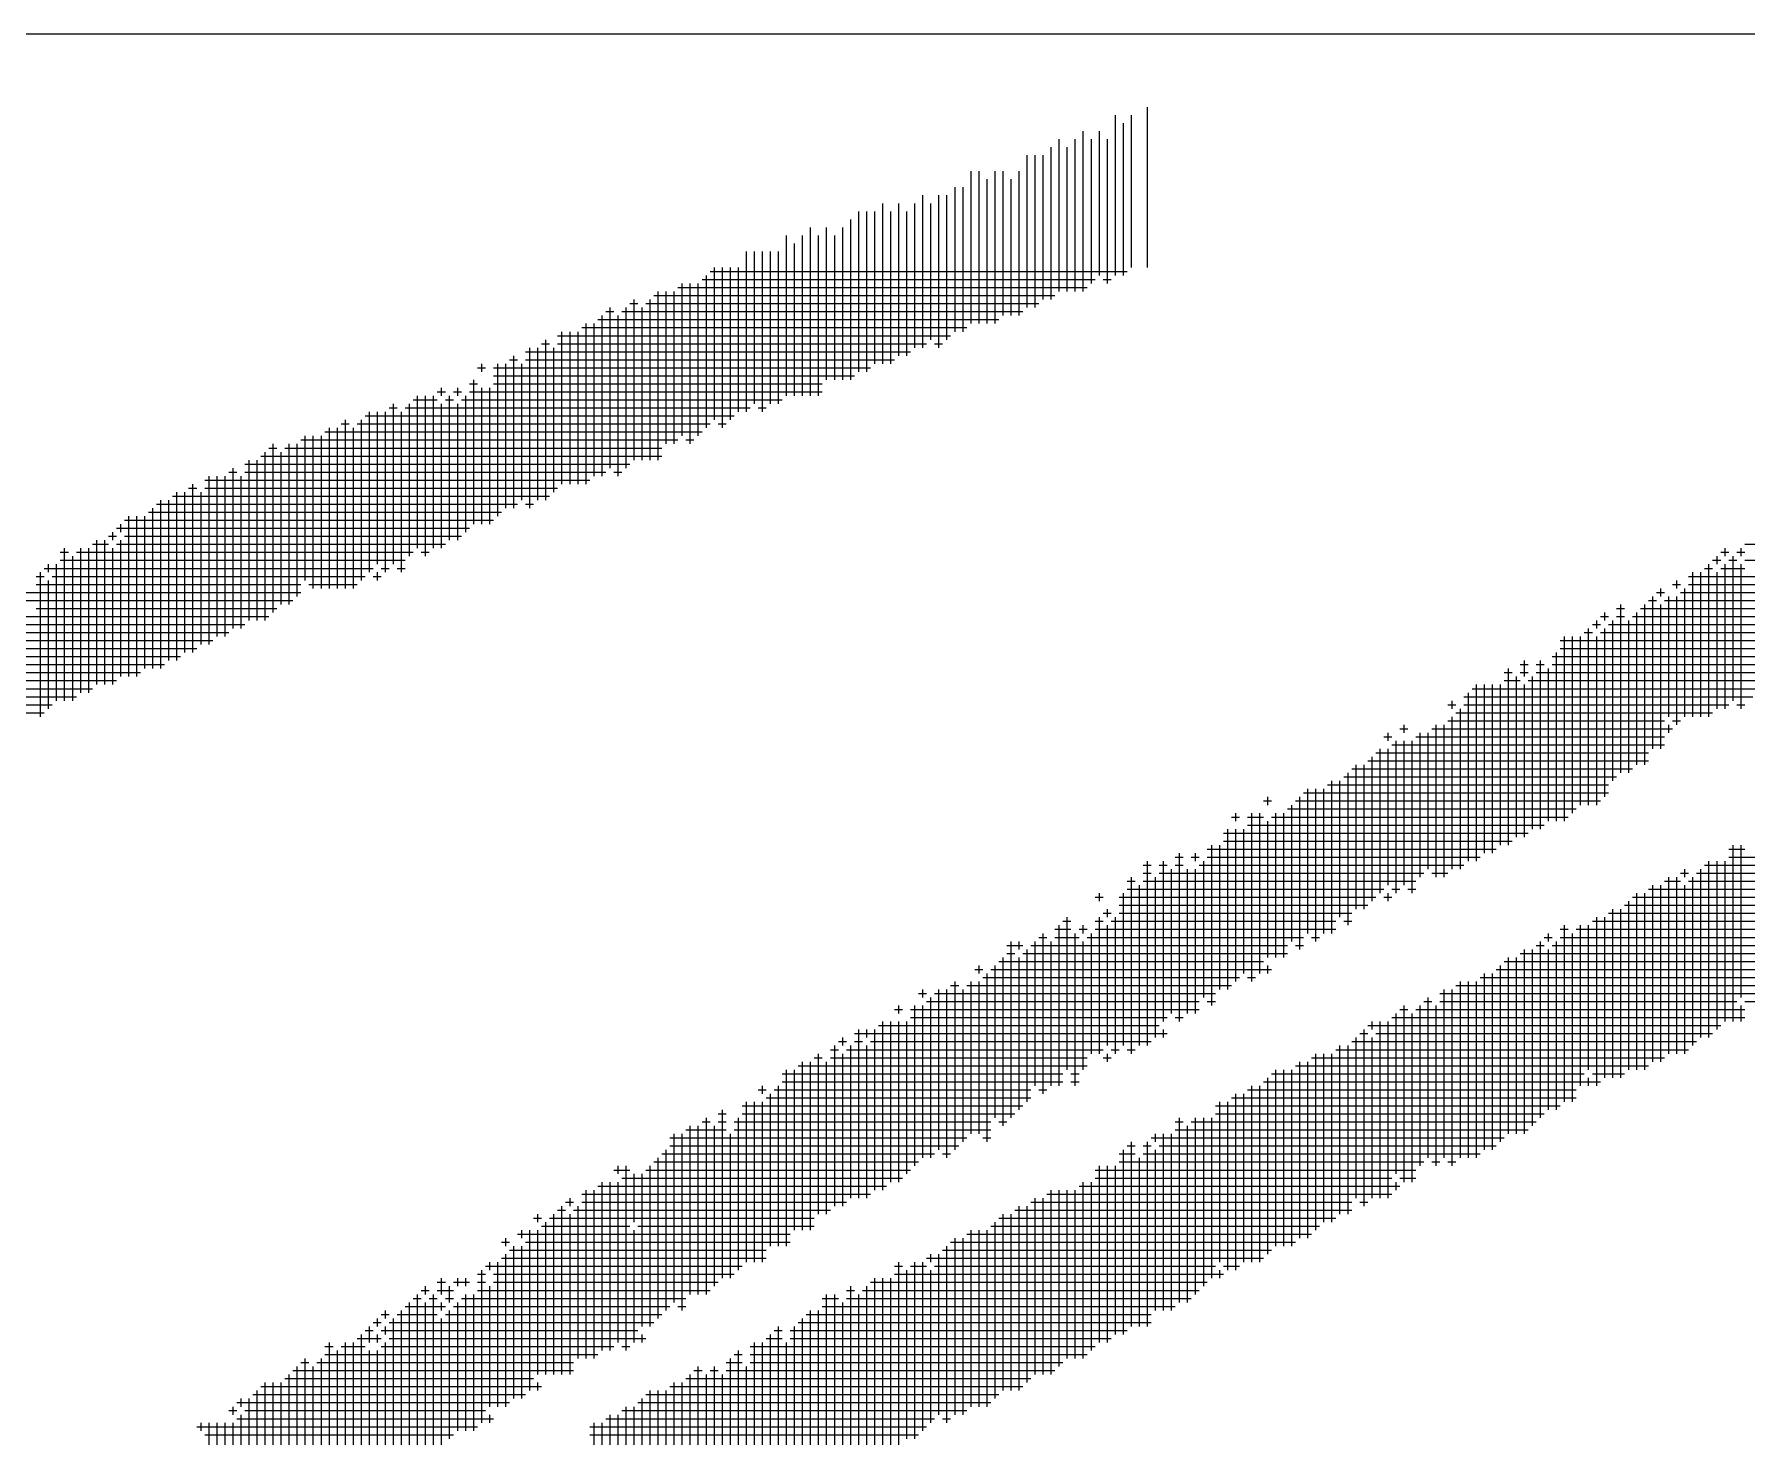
# Model space of a CAD drawing. Header units: feet. Extents: x 778950 to 1031250, y -253464 to -75264.
# Drawn here: x 950860.8 to 951358.9, y -244271.3 to -243863.5 of the extents above; entities that cross this region are included whole.
import ezdxf
from ezdxf.enums import TextEntityAlignment as Align

# ---------------------------------------------------------------- set-up
doc = ezdxf.new("R2010")
doc.units = ezdxf.units.FT
doc.header["$LTSCALE"] = 3000
doc.header["$MEASUREMENT"] = 0
for name, color, linetype in [('CX-BORD-LIN1', 4, 'CONTINUOUS'), ('CX-BORD-LIN2', 3, 'CONTINUOUS'), ('CX-BORD-TEX2', 7, 'CONTINUOUS'), ('CX-BORD-TEX3', 6, 'CONTINUOUS'), ('CX-MISC', 2, 'CONTINUOUS')]:
    doc.layers.add(name, color=color, linetype=linetype)
doc.styles.add('TB_TEXT', font='')
doc.styles.add('TB_WBTXT', font='')
doc.styles.add('TB_WMTXT', font='')
doc.styles.get('TB_TEXT').set_extended_font_data('Dotum')
doc.styles.get('TB_WBTXT').set_extended_font_data('Dotum')
doc.styles.get('TB_WMTXT').set_extended_font_data('Dotum')

# ---------------------------------------------------------------- blocks, each defined once
blk = doc.blocks.new('CXBLKA1-KHCA')
at = {"layer": 'CX-BORD-LIN2'}
blk.add_lwpolyline([(558, 12), (270, 12)], dxfattribs=at)
at = {"layer": 'CX-BORD-LIN1', "style": 'TB_TEXT'}
for tag, p in [('TR_RCON5', (342.3033, 33)), ('TR_RCON4', (342.3033, 27)), ('TR_RCON3', (342.3033, 21)), ('TR_RCON2', (342.3033, 15)), ('TR_RCON1', (342.3033, 9))]:
    blk.add_attdef(tag, text='', height=3.5, dxfattribs=at).set_placement(p, align=Align.MIDDLE_LEFT)
for tag, height, p in [('TR_DGN5', 3.5, (451.1185, 33)), ('TR_CHK5', 3.5, (491.1185, 33)), ('TR_RDAT5', 3.5, (317.5, 33)), ('TR_APP5', 3.5, (531.1185, 33)), ('TR_RNUM5', 3, (285.1051, 32.6366)), ('TR_DGN4', 3.5, (451.1185, 27)), ('TR_CHK4', 3.5, (491.1185, 27)), ('TR_RDAT4', 3.5, (317.5, 27)), ('TR_APP4', 3.5, (531.1185, 27)), ('TR_RNUM4', 3, (285.1051, 26.6366)), ('TR_RDAT3', 3.5, (317.5, 21)), ('TR_DGN3', 3.5, (451.1185, 21)), ('TR_CHK3', 3.5, (491.1185, 21)), ('TR_APP3', 3.5, (531.1185, 21)), ('TR_RNUM3', 3, (285.1051, 20.6366)), ('TR_RDAT2', 3.5, (317.5, 15)), ('TR_DGN2', 3.5, (451.1185, 15)), ('TR_CHK2', 3.5, (491.1185, 15)), ('TR_APP2', 3.5, (531.1185, 15)), ('TR_RNUM2', 3, (285.1051, 14.6366)), ('TR_DGN1', 3.5, (451.1185, 9)), ('TR_CHK1', 3.5, (491.1185, 9)), ('TR_RDAT1', 3.5, (317.5, 9)), ('TR_APP1', 3.5, (531.1185, 9)), ('TR_RNUM1', 3, (285.1051, 8.6366))]:
    blk.add_attdef(tag, text='', height=height, dxfattribs=at).set_placement(p, align=Align.MIDDLE_CENTER)
at = {"layer": 'CX-BORD-LIN2', "style": 'TB_TEXT'}
blk.add_attdef('TD_VERSION', text='', height=3, rotation=90, dxfattribs=at).set_placement((800.5, 48.0149), align=Align.MIDDLE_CENTER)
at = {"layer": 'CX-BORD-TEX2', "style": 'TB_WMTXT'}
for tag, height, p in [('TB_CNAME', 5, (15.3448, 531.8324)), ('TB_CSCOP', 4, (16.6346, 523.8324))]:
    blk.add_attdef(tag, text='', height=height, dxfattribs=at).set_placement(p, align=Align.BOTTOM_LEFT)
at = {"layer": 'CX-BORD-TEX2', "style": 'TB_WBTXT'}
for tag, height, p in [('TB_MTITIL', 10, (398, 533.3264)), ('TB_STITL', 7, (398, 518.3264))]:
    blk.add_attdef(tag, text='', height=height, dxfattribs=at).set_placement(p, align=Align.MIDDLE_CENTER)
at = {"layer": 'CX-BORD-TEX3', "style": 'TB_TEXT'}
for tag, height, p in [('TD_LNDST', 4.5, (215, 31.5)), ('TD_DSECT', 4.5, (605.5, 31.5)), ('TD_DDIST', 4.5, (654.5, 31.5)), ('TD_DNAME_TOP', 4.5, (755, 27.957)), ('TD_CSECT', 4.5, (605.5, 22.5)), ('TD_CDIST', 4.5, (654.5, 22.5)), ('TD_DNAME_MAIN', 4.5, (755, 21.4731)), ('TD_DNAME_BOT', 3, (755, 15.2489)), ('TD_HSCAL', 4.5, (620.8841, 13.7484)), ('TD_VSCAL', 4.5, (656.8615, 13.7484)), ('TD_CCOMP', 4.5, (215, 13.5927)), ('TD_CSTEP', 4.5, (250.744, 5.125)), ('TD_FIELD', 4.5, (180, 5.125)), ('TD_DWGNO', 4.5, (755, 5.0017)), ('TD_DWGCODE', 4.5, (637, 4.7908))]:
    blk.add_attdef(tag, text='', height=height, dxfattribs=at).set_placement(p, align=Align.MIDDLE_CENTER)
for tag, height, width, p in [('TD_DCOMP', 4.5, 0.95, (215, 22.5875)), ('TD_CNAME', 5, 0.78, (65, 7.5956))]:
    blk.add_attdef(tag, text='', height=height, dxfattribs=dict(at, width=width)).set_placement(p, align=Align.MIDDLE_CENTER)

msp = doc.modelspace()

# ---------------------------------------------------------------- linework, layer by layer
at = {"layer": 'CX-MISC'}
for p, q in [((951184.51, -243884.67), (951184.51, -243931.33)), ((951175.18, -243887.01), (951175.18, -243933.66)), ((951177.51, -243889.34), (951177.51, -243933.66)), ((951179.84, -243887.01), (951179.84, -243931.33)), ((951156.51, -243896.34), (951156.51, -243940.66)), ((951158.85, -243894), (951158.85, -243938.33)), ((951161.18, -243896.34), (951161.18, -243938.33)), ((951163.51, -243894), (951163.51, -243938.33)), ((951165.84, -243891.67), (951165.84, -243938.33)), ((951168.18, -243894), (951168.18, -243935.99)), ((951170.51, -243891.67), (951170.51, -243933.66)), ((951172.84, -243894), (951172.84, -243935.99)), ((951149.51, -243898.67), (951149.51, -243942.99)), ((951151.85, -243898.67), (951151.85, -243942.99)), ((951154.18, -243898.67), (951154.18, -243940.66)), ((951133.19, -243903.33), (951133.19, -243947.66)), ((951135.52, -243903.33), (951135.52, -243947.66)), ((951137.85, -243905.67), (951137.85, -243947.66)), ((951140.18, -243903.33), (951140.18, -243947.66)), ((951142.52, -243903.33), (951142.52, -243945.33)), ((951144.85, -243905.67), (951144.85, -243945.33)), ((951147.18, -243903.33), (951147.18, -243945.33)), ((951119.19, -243910.33), (951119.19, -243954.66)), ((951123.85, -243910.33), (951123.85, -243954.66)), ((951126.19, -243910.33), (951126.19, -243952.32)), ((951128.52, -243908), (951128.52, -243949.99)), ((951130.85, -243908), (951130.85, -243949.99)), ((951100.53, -243915), (951100.53, -243961.65)), ((951102.86, -243915), (951102.86, -243961.65)), ((951105.19, -243915), (951105.19, -243959.32)), ((951107.52, -243912.67), (951107.52, -243959.32)), ((951109.86, -243915), (951109.86, -243959.32)), ((951112.19, -243912.67), (951112.19, -243956.99)), ((951114.52, -243915), (951114.52, -243956.99)), ((951116.86, -243912.67), (951116.86, -243954.66)), ((951121.52, -243912.67), (951121.52, -243952.32)), ((951086.53, -243919.66), (951086.53, -243968.65)), ((951091.19, -243919.66), (951091.19, -243963.99)), ((951095.86, -243919.66), (951095.86, -243963.99)), ((951098.19, -243917.33), (951098.19, -243963.99)), ((951079.53, -243922), (951079.53, -243968.65)), ((951081.86, -243924.33), (951081.86, -243968.65)), ((951084.2, -243922), (951084.2, -243968.65)), ((951088.86, -243922), (951088.86, -243968.65)), ((951093.53, -243922), (951093.53, -243963.99)), ((951067.87, -243926.66), (951067.87, -243973.32)), ((951070.2, -243926.66), (951070.2, -243970.99)), ((951072.53, -243926.66), (951072.53, -243973.32)), ((951074.87, -243926.66), (951074.87, -243970.99)), ((951077.2, -243926.66), (951077.2, -243970.99)), ((951049.2, -243935.99), (951049.2, -243980.32)), ((951051.54, -243935.99), (951051.54, -243982.65)), ((951053.87, -243935.99), (951053.87, -243980.32)), ((951055.04, -243934.83), (951169.34, -243934.83)), ((951056.2, -243933.66), (951056.2, -243977.98)), ((951057.37, -243932.49), (951178.67, -243932.49)), ((951058.54, -243931.33), (951058.54, -243975.65)), ((951060.87, -243931.33), (951060.87, -243977.98)), ((951063.2, -243931.33), (951063.2, -243975.65)), ((951065.53, -243931.33), (951065.53, -243973.32)), ((951171.68, -243934.83), (951174.01, -243934.83)), ((951035.21, -243940.66), (951035.21, -243987.32)), ((951039.87, -243940.66), (951039.87, -243987.32)), ((951041.04, -243939.49), (951157.68, -243939.49)), ((951042.21, -243938.33), (951042.21, -243987.32)), ((951044.54, -243938.33), (951044.54, -243982.65)), ((951046.87, -243938.33), (951046.87, -243982.65)), ((951048.04, -243937.16), (951167.01, -243937.16)), ((951025.88, -243945.33), (951025.88, -243991.98)), ((951027.04, -243944.16), (951029.38, -243944.16)), ((951028.21, -243942.99), (951028.21, -243989.65)), ((951030.54, -243945.33), (951030.54, -243991.98)), ((951031.71, -243944.16), (951148.35, -243944.16)), ((951032.87, -243942.99), (951032.87, -243989.65)), ((951034.04, -243941.83), (951036.37, -243941.83)), ((951037.54, -243942.99), (951037.54, -243987.32)), ((951038.71, -243941.83), (951153.01, -243941.83)), ((951013.05, -243951.16), (951127.35, -243951.16)), ((951014.21, -243949.99), (951014.21, -243994.31)), ((951016.55, -243949.99), (951016.55, -243994.31)), ((951018.88, -243949.99), (951018.88, -243994.31)), ((951020.04, -243948.82), (951132.02, -243948.82)), ((951021.21, -243947.66), (951021.21, -243994.31)), ((951023.54, -243947.66), (951023.54, -243991.98)), ((951024.71, -243946.49), (951141.35, -243946.49)), ((951003.71, -243955.82), (951115.69, -243955.82)), ((951004.88, -243954.66), (951004.88, -244001.31)), ((951007.21, -243954.66), (951007.21, -243998.98)), ((951008.38, -243953.49), (951010.71, -243953.49)), ((951009.55, -243952.32), (951009.55, -243998.98)), ((951011.88, -243954.66), (951011.88, -243996.65)), ((951013.05, -243953.49), (951120.35, -243953.49)), ((951122.69, -243953.49), (951125.02, -243953.49)), ((950989.72, -243960.49), (950992.05, -243960.49)), ((950990.88, -243959.32), (950990.88, -243961.65)), ((950994.38, -243960.49), (951104.03, -243960.49)), ((950995.55, -243959.32), (950995.55, -244003.65)), ((950997.88, -243959.32), (950997.88, -244001.31)), ((950999.05, -243958.16), (951001.38, -243958.16)), ((951000.22, -243956.99), (951000.22, -244001.31)), ((951002.55, -243959.32), (951002.55, -243998.98)), ((951003.71, -243958.16), (951111.02, -243958.16)), ((950987.39, -243965.15), (950989.72, -243965.15)), ((950988.55, -243963.99), (950988.55, -244005.98)), ((950994.38, -243962.82), (951099.36, -243962.82)), ((950994.38, -243965.15), (951090.03, -243965.15)), ((950965.22, -243970.99), (950965.22, -244017.64)), ((950969.89, -243970.99), (950969.89, -244015.31)), ((950971.06, -243969.82), (950978.05, -243969.82)), ((950972.22, -243968.65), (950972.22, -244012.98)), ((950974.55, -243968.65), (950974.55, -244015.31)), ((950976.89, -243968.65), (950976.89, -244012.98)), ((950978.05, -243967.49), (950980.39, -243967.49)), ((950979.22, -243966.32), (950979.22, -243968.65)), ((950979.22, -243970.99), (950979.22, -244012.98)), ((950980.39, -243969.82), (950982.72, -243969.82)), ((950981.55, -243968.65), (950981.55, -244010.64)), ((950982.72, -243967.49), (950985.05, -243967.49)), ((950983.89, -243966.32), (950983.89, -243968.65)), ((950983.89, -243970.99), (950983.89, -244010.64)), ((950985.05, -243969.82), (951078.36, -243969.82)), ((950986.22, -243968.65), (950986.22, -244008.31)), ((950987.39, -243967.49), (951090.03, -243967.49)), ((950990.88, -243966.32), (950990.88, -244005.98)), ((950993.22, -243966.32), (950993.22, -244005.98)), ((950951.23, -243975.65), (950951.23, -244024.64)), ((950955.89, -243975.65), (950955.89, -244022.31)), ((950957.06, -243974.49), (951064.37, -243974.49)), ((950958.23, -243973.32), (950958.23, -244019.97)), ((950960.56, -243973.32), (950960.56, -244017.64)), ((950962.89, -243973.32), (950962.89, -244019.97)), ((950964.06, -243972.15), (950966.39, -243972.15)), ((950967.56, -243973.32), (950967.56, -244019.97)), ((950968.72, -243972.15), (951069.03, -243972.15)), ((951071.37, -243972.15), (951073.7, -243972.15)), ((950939.56, -243980.32), (950939.56, -244022.31)), ((950941.9, -243980.32), (950941.9, -244024.64)), ((950944.23, -243980.32), (950944.23, -244024.64)), ((950945.39, -243979.15), (951055.04, -243979.15)), ((950946.56, -243977.98), (950946.56, -244024.64)), ((950948.89, -243977.98), (950948.89, -244024.64)), ((950950.06, -243976.82), (950952.39, -243976.82)), ((950953.56, -243977.98), (950953.56, -244024.64)), ((950954.73, -243976.82), (951057.37, -243976.82)), ((951059.7, -243976.82), (951062.03, -243976.82)), ((950927.9, -243984.98), (950927.9, -244033.97)), ((950929.07, -243983.82), (950931.4, -243983.82)), ((950930.23, -243982.65), (950930.23, -244031.64)), ((950932.56, -243984.98), (950932.56, -244029.31)), ((950933.73, -243983.82), (951043.37, -243983.82)), ((950934.9, -243982.65), (950934.9, -244029.31)), ((950937.23, -243982.65), (950937.23, -244026.97)), ((950938.4, -243981.48), (951048.04, -243981.48)), ((951050.37, -243981.48), (951052.7, -243981.48)), ((950917.4, -243990.81), (950919.73, -243990.81)), ((950918.57, -243989.65), (950918.57, -244036.3)), ((950922.07, -243988.48), (951034.04, -243988.48)), ((950922.07, -243990.81), (951027.04, -243990.81)), ((950923.23, -243987.32), (950923.23, -244033.97)), ((950925.57, -243987.32), (950925.57, -244033.97)), ((950926.73, -243986.15), (951043.37, -243986.15)), ((951029.38, -243990.81), (951031.71, -243990.81)), ((950905.74, -243995.48), (950908.07, -243995.48)), ((950906.9, -243994.31), (950906.9, -244043.3)), ((950910.4, -243993.15), (951022.38, -243993.15)), ((950910.4, -243995.48), (951013.05, -243995.48)), ((950911.57, -243991.98), (950911.57, -244040.97)), ((950913.9, -243991.98), (950913.9, -244038.64)), ((950916.23, -243991.98), (950916.23, -244038.64)), ((950920.9, -243991.98), (950920.9, -244036.3)), ((950896.41, -244000.15), (951001.38, -244000.15)), ((950897.57, -243998.98), (950897.57, -244047.97)), ((950899.91, -243998.98), (950899.91, -244045.64)), ((950901.07, -243997.81), (951010.71, -243997.81)), ((950902.24, -243996.65), (950902.24, -244045.64)), ((950904.57, -243996.65), (950904.57, -244043.3)), ((950909.24, -243996.65), (950909.24, -244040.97)), ((951003.71, -244000.15), (951006.05, -244000.15)), ((950885.91, -244005.98), (950885.91, -244008.31)), ((950887.07, -244004.81), (950994.38, -244004.81)), ((950888.24, -244003.65), (950888.24, -244050.3)), ((950890.57, -244003.65), (950890.57, -244050.3)), ((950892.91, -244003.65), (950892.91, -244047.97)), ((950894.07, -244002.48), (950996.72, -244002.48)), ((950895.24, -244001.31), (950895.24, -244047.97)), ((950878.91, -244010.64), (950878.91, -244052.63)), ((950881.24, -244010.64), (950881.24, -244052.63)), ((950882.41, -244009.48), (950884.74, -244009.48)), ((950883.58, -244008.31), (950883.58, -244010.64)), ((950884.74, -244007.14), (950987.39, -244007.14)), ((950885.91, -244010.64), (950885.91, -244050.3)), ((950887.07, -244009.48), (950985.05, -244009.48)), ((950868.41, -244014.14), (950870.75, -244014.14)), ((950869.58, -244012.98), (950869.58, -244057.3)), ((950871.91, -244015.31), (950871.91, -244057.3)), ((950873.08, -244014.14), (950971.06, -244014.14)), ((950874.24, -244012.98), (950874.24, -244054.97)), ((950876.58, -244012.98), (950876.58, -244054.97)), ((950877.74, -244011.81), (950882.41, -244011.81)), ((950883.58, -244012.98), (950883.58, -244052.63)), ((950884.74, -244011.81), (950980.39, -244011.81)), ((950973.39, -244014.14), (950975.72, -244014.14)), ((951350.14, -244015.31), (951350.14, -244017.64)), ((951351.3, -244014.14), (951353.63, -244014.14)), ((951352.47, -244012.98), (951352.47, -244015.31)), ((951354.8, -244015.31), (951354.8, -244057.3)), ((951355.97, -244014.14), (951358.3, -244014.14)), ((951357.13, -244012.98), (951357.13, -244015.31)), ((951358.3, -244011.81), (951446.95, -244011.81)), ((950862.58, -244019.97), (950862.58, -244061.97)), ((950863.75, -244018.81), (950959.39, -244018.81)), ((950864.91, -244017.64), (950864.91, -244019.97)), ((950867.25, -244017.64), (950867.25, -244057.3)), ((950868.41, -244016.48), (950968.72, -244016.48)), ((950960.56, -244019.97), (950960.56, -244022.31)), ((950961.72, -244018.81), (950964.06, -244018.81)), ((950966.39, -244018.81), (950968.72, -244018.81)), ((951343.14, -244019.97), (951343.14, -244061.97)), ((951345.47, -244019.97), (951345.47, -244061.97)), ((951346.64, -244018.81), (951348.97, -244018.81)), ((951347.8, -244017.64), (951347.8, -244061.97)), ((951348.97, -244016.48), (951351.3, -244016.48)), ((951350.14, -244019.97), (951350.14, -244059.63)), ((951351.3, -244018.81), (951358.3, -244018.81)), ((951352.47, -244017.64), (951352.47, -244059.63)), ((951353.63, -244016.48), (951355.97, -244016.48)), ((951357.13, -244017.64), (951357.13, -244059.63)), ((951358.3, -244016.48), (951432.95, -244016.48)), ((950840.42, -244025.81), (950938.4, -244025.81)), ((950861.41, -244021.14), (950863.75, -244021.14)), ((950861.41, -244023.47), (950938.4, -244023.47)), ((950864.91, -244022.31), (950864.91, -244059.63)), ((950866.08, -244021.14), (950957.06, -244021.14)), ((950940.73, -244023.47), (950954.73, -244023.47)), ((950959.39, -244021.14), (950961.72, -244021.14)), ((951332.64, -244025.81), (951334.97, -244025.81)), ((951333.81, -244024.64), (951333.81, -244026.97)), ((951337.31, -244023.47), (951339.64, -244023.47)), ((951338.47, -244022.31), (951338.47, -244024.64)), ((951339.64, -244025.81), (951418.95, -244025.81)), ((951340.8, -244024.64), (951340.8, -244061.97)), ((951341.97, -244021.14), (951428.28, -244021.14)), ((951341.97, -244023.47), (951425.95, -244023.47)), ((950835.75, -244028.14), (950936.06, -244028.14)), ((950861.41, -244030.47), (950931.4, -244030.47)), ((951320.98, -244030.47), (951323.31, -244030.47)), ((951322.14, -244029.31), (951322.14, -244078.29)), ((951327.97, -244030.47), (951416.62, -244030.47)), ((951329.14, -244029.31), (951329.14, -244075.96)), ((951330.31, -244028.14), (951332.64, -244028.14)), ((951331.47, -244026.97), (951331.47, -244071.3)), ((951333.81, -244029.31), (951333.81, -244071.3)), ((951334.97, -244028.14), (951418.95, -244028.14)), ((951336.14, -244026.97), (951336.14, -244061.97)), ((951338.47, -244026.97), (951338.47, -244064.3)), ((950819.42, -244035.14), (950922.07, -244035.14)), ((950826.42, -244032.81), (950929.07, -244032.81)), ((951313.98, -244035.14), (951316.31, -244035.14)), ((951315.14, -244033.97), (951315.14, -244036.3)), ((951316.31, -244032.81), (951318.64, -244032.81)), ((951317.48, -244031.64), (951317.48, -244033.97)), ((951318.64, -244035.14), (951402.62, -244035.14)), ((951319.81, -244033.97), (951319.81, -244080.63)), ((951320.98, -244032.81), (951323.31, -244032.81)), ((951324.47, -244033.97), (951324.47, -244078.29)), ((951325.64, -244032.81), (951409.62, -244032.81)), ((951326.81, -244031.64), (951326.81, -244075.96)), ((950810.09, -244039.8), (950912.74, -244039.8)), ((950814.76, -244037.47), (950917.4, -244037.47)), ((951304.65, -244039.8), (951395.63, -244039.8)), ((951305.81, -244038.64), (951305.81, -244092.29)), ((951308.15, -244038.64), (951308.15, -244089.96)), ((951310.48, -244038.64), (951310.48, -244087.63)), ((951311.64, -244037.47), (951313.98, -244037.47)), ((951312.81, -244036.3), (951312.81, -244087.63)), ((951315.14, -244038.64), (951315.14, -244087.63)), ((951316.31, -244037.47), (951400.29, -244037.47)), ((951317.48, -244036.3), (951317.48, -244085.29)), ((950803.09, -244044.47), (950903.4, -244044.47)), ((950807.76, -244042.14), (950908.07, -244042.14)), ((951294.15, -244045.64), (951294.15, -244050.3)), ((951298.81, -244045.64), (951298.81, -244094.62)), ((951302.31, -244044.47), (951386.29, -244044.47)), ((951303.48, -244043.3), (951303.48, -244092.29)), ((951304.65, -244042.14), (951393.29, -244042.14)), ((950796.1, -244049.13), (950891.74, -244049.13)), ((950803.09, -244046.8), (950898.74, -244046.8)), ((951288.32, -244049.13), (951290.65, -244049.13)), ((951289.48, -244047.97), (951289.48, -244099.29)), ((951291.82, -244050.3), (951291.82, -244096.96)), ((951292.98, -244046.8), (951295.31, -244046.8)), ((951292.98, -244049.13), (951295.31, -244049.13)), ((951296.48, -244050.3), (951296.48, -244094.62)), ((951297.65, -244046.8), (951299.98, -244046.8)), ((951297.65, -244049.13), (951379.3, -244049.13)), ((951301.15, -244047.97), (951301.15, -244092.29)), ((951302.31, -244046.8), (951386.29, -244046.8)), ((950793.76, -244053.8), (950877.74, -244053.8)), ((950798.43, -244051.47), (950884.74, -244051.47)), ((951277.82, -244054.97), (951277.82, -244103.96)), ((951278.99, -244053.8), (951369.96, -244053.8)), ((951280.15, -244052.63), (951280.15, -244103.96)), ((951282.48, -244052.63), (951282.48, -244101.62)), ((951284.82, -244052.63), (951284.82, -244101.62)), ((951287.15, -244052.63), (951287.15, -244099.29)), ((951288.32, -244051.47), (951292.98, -244051.47)), ((951294.15, -244052.63), (951294.15, -244096.96)), ((951295.31, -244051.47), (951372.3, -244051.47)), ((950775.1, -244060.8), (950863.75, -244060.8)), ((950782.1, -244058.47), (950866.08, -244058.47)), ((950803.09, -244056.13), (950873.08, -244056.13)), ((951271.99, -244058.47), (951274.32, -244058.47)), ((951273.15, -244057.3), (951273.15, -244059.63)), ((951274.32, -244060.8), (951348.97, -244060.8)), ((951275.49, -244059.63), (951275.49, -244106.29)), ((951276.65, -244056.13), (951360.63, -244056.13)), ((951276.65, -244058.47), (951353.63, -244058.47)), ((951355.97, -244058.47), (951358.3, -244058.47)), ((951257.99, -244065.46), (951260.32, -244065.46)), ((951259.16, -244064.3), (951259.16, -244066.63)), ((951267.32, -244065.46), (951337.31, -244065.46)), ((951268.49, -244064.3), (951268.49, -244108.62)), ((951270.82, -244064.3), (951270.82, -244108.62)), ((951271.99, -244063.13), (951334.97, -244063.13)), ((951273.15, -244061.97), (951273.15, -244106.29)), ((951336.14, -244064.3), (951336.14, -244066.63)), ((951337.31, -244063.13), (951339.64, -244063.13)), ((951253.32, -244067.8), (951255.66, -244067.8)), ((951254.49, -244066.63), (951254.49, -244068.96)), ((951255.66, -244070.13), (951334.97, -244070.13)), ((951256.82, -244068.96), (951256.82, -244113.29)), ((951259.16, -244068.96), (951259.16, -244110.95)), ((951261.49, -244068.96), (951261.49, -244113.29)), ((951262.66, -244067.8), (951334.97, -244067.8)), ((951263.82, -244066.63), (951263.82, -244108.62)), ((951266.15, -244066.63), (951266.15, -244106.29)), ((951248.66, -244074.8), (951330.31, -244074.8)), ((951249.83, -244073.63), (951249.83, -244115.62)), ((951250.99, -244072.46), (951330.31, -244072.46)), ((951252.16, -244071.3), (951252.16, -244113.29)), ((951254.49, -244071.3), (951254.49, -244110.95)), ((951238.16, -244080.63), (951238.16, -244124.95)), ((951240.49, -244080.63), (951240.49, -244120.29)), ((951241.66, -244079.46), (951320.98, -244079.46)), ((951242.83, -244078.29), (951242.83, -244122.62)), ((951243.99, -244077.13), (951325.64, -244077.13)), ((951245.16, -244075.96), (951245.16, -244117.95)), ((951247.49, -244075.96), (951247.49, -244117.95)), ((951219.5, -244085.29), (951219.5, -244087.63)), ((951228.83, -244085.29), (951228.83, -244129.62)), ((951230, -244084.13), (951318.64, -244084.13)), ((951231.16, -244082.96), (951231.16, -244124.95)), ((951233.5, -244082.96), (951233.5, -244127.28)), ((951235.83, -244082.96), (951235.83, -244124.95)), ((951236.99, -244081.79), (951318.64, -244081.79)), ((951210.17, -244089.96), (951210.17, -244092.29)), ((951214.83, -244089.96), (951214.83, -244138.95)), ((951217.17, -244089.96), (951217.17, -244136.61)), ((951218.33, -244086.46), (951220.67, -244086.46)), ((951221.83, -244089.96), (951221.83, -244131.95)), ((951224.16, -244089.96), (951224.16, -244131.95)), ((951225.33, -244088.79), (951309.31, -244088.79)), ((951226.5, -244087.63), (951226.5, -244127.28)), ((951227.66, -244086.46), (951316.31, -244086.46)), ((951207.83, -244094.62), (951207.83, -244141.28)), ((951209, -244091.13), (951211.33, -244091.13)), ((951210.17, -244094.62), (951210.17, -244138.95)), ((951212.5, -244094.62), (951212.5, -244136.61)), ((951213.67, -244091.13), (951218.33, -244091.13)), ((951213.67, -244093.46), (951299.98, -244093.46)), ((951219.5, -244092.29), (951219.5, -244131.95)), ((951220.67, -244091.13), (951306.98, -244091.13)), ((951202, -244100.46), (951285.98, -244100.46)), ((951203.17, -244099.29), (951203.17, -244145.95)), ((951205.5, -244099.29), (951205.5, -244141.28)), ((951206.67, -244095.79), (951295.31, -244095.79)), ((951206.67, -244098.12), (951290.65, -244098.12)), ((951353.63, -244100.46), (951358.3, -244100.46)), ((951354.8, -244099.29), (951354.8, -244150.61)), ((951357.13, -244099.29), (951357.13, -244143.61)), ((951183.34, -244105.12), (951185.67, -244105.12)), ((951184.51, -244103.96), (951184.51, -244157.61)), ((951188.01, -244105.12), (951190.34, -244105.12)), ((951189.17, -244103.96), (951189.17, -244150.61)), ((951192.67, -244102.79), (951195, -244102.79)), ((951192.67, -244105.12), (951195, -244105.12)), ((951193.84, -244101.62), (951193.84, -244150.61)), ((951197.34, -244102.79), (951199.67, -244102.79)), ((951198.5, -244101.62), (951198.5, -244103.96)), ((951199.67, -244105.12), (951276.65, -244105.12)), ((951200.84, -244103.96), (951200.84, -244143.61)), ((951202, -244102.79), (951281.32, -244102.79)), ((951346.64, -244105.12), (951446.95, -244105.12)), ((951347.8, -244103.96), (951347.8, -244155.28)), ((951350.14, -244103.96), (951350.14, -244152.94)), ((951352.47, -244103.96), (951352.47, -244150.61)), ((951353.63, -244102.79), (951451.61, -244102.79)), ((951178.67, -244109.79), (951181.01, -244109.79)), ((951179.84, -244108.62), (951179.84, -244159.94)), ((951183.34, -244107.45), (951185.67, -244107.45)), ((951183.34, -244109.79), (951262.66, -244109.79)), ((951186.84, -244108.62), (951186.84, -244155.28)), ((951188.01, -244107.45), (951264.99, -244107.45)), ((951191.51, -244106.29), (951191.51, -244148.28)), ((951196.17, -244106.29), (951196.17, -244148.28)), ((951198.5, -244106.29), (951198.5, -244148.28)), ((951267.32, -244107.45), (951271.99, -244107.45)), ((951334.97, -244109.79), (951339.64, -244109.79)), ((951336.14, -244108.62), (951336.14, -244159.94)), ((951338.47, -244108.62), (951338.47, -244159.94)), ((951339.64, -244107.45), (951341.97, -244107.45)), ((951340.8, -244106.29), (951340.8, -244108.62)), ((951341.97, -244109.79), (951437.62, -244109.79)), ((951343.14, -244108.62), (951343.14, -244157.61)), ((951344.3, -244107.45), (951442.28, -244107.45)), ((951345.47, -244106.29), (951345.47, -244155.28)), ((951169.34, -244114.45), (951171.68, -244114.45)), ((951170.51, -244113.29), (951170.51, -244115.62)), ((951176.34, -244114.45), (951250.99, -244114.45)), ((951177.51, -244113.29), (951177.51, -244157.61)), ((951178.67, -244112.12), (951253.32, -244112.12)), ((951182.17, -244110.95), (951182.17, -244157.61)), ((951253.32, -244114.45), (951255.66, -244114.45)), ((951254.49, -244113.29), (951254.49, -244115.62)), ((951255.66, -244112.12), (951257.99, -244112.12)), ((951260.32, -244112.12), (951262.66, -244112.12)), ((951325.64, -244114.45), (951428.28, -244114.45)), ((951326.81, -244113.29), (951326.81, -244164.61)), ((951329.14, -244113.29), (951329.14, -244164.61)), ((951330.31, -244112.12), (951432.95, -244112.12)), ((951331.47, -244110.95), (951331.47, -244162.28)), ((951333.81, -244110.95), (951333.81, -244162.28)), ((951340.8, -244110.95), (951340.8, -244159.94)), ((951161.18, -244120.29), (951161.18, -244164.61)), ((951170.51, -244120.29), (951170.51, -244159.94)), ((951171.68, -244119.12), (951174.01, -244119.12)), ((951172.84, -244117.95), (951172.84, -244120.29)), ((951175.18, -244120.29), (951175.18, -244159.94)), ((951176.34, -244116.79), (951248.66, -244116.79)), ((951176.34, -244119.12), (951243.99, -244119.12)), ((951315.14, -244120.29), (951315.14, -244169.27)), ((951317.48, -244120.29), (951317.48, -244166.94)), ((951318.64, -244119.12), (951409.62, -244119.12)), ((951319.81, -244117.95), (951319.81, -244166.94)), ((951322.14, -244117.95), (951322.14, -244166.94)), ((951323.31, -244116.79), (951423.62, -244116.79)), ((951324.47, -244115.62), (951324.47, -244164.61)), ((951154.18, -244124.95), (951154.18, -244171.61)), ((951157.68, -244123.78), (951162.35, -244123.78)), ((951158.85, -244122.62), (951158.85, -244169.27)), ((951160.01, -244121.45), (951162.35, -244121.45)), ((951163.51, -244124.95), (951163.51, -244169.27)), ((951164.68, -244123.78), (951167.01, -244123.78)), ((951165.84, -244122.62), (951165.84, -244124.95)), ((951168.18, -244124.95), (951168.18, -244159.94)), ((951169.34, -244121.45), (951171.68, -244121.45)), ((951169.34, -244123.78), (951239.33, -244123.78)), ((951172.84, -244122.62), (951172.84, -244157.61)), ((951174.01, -244121.45), (951239.33, -244121.45)), ((951241.66, -244121.45), (951243.99, -244121.45)), ((951301.15, -244124.95), (951301.15, -244127.28)), ((951304.65, -244123.78), (951306.98, -244123.78)), ((951305.81, -244122.62), (951305.81, -244173.94)), ((951308.15, -244124.95), (951308.15, -244173.94)), ((951309.31, -244123.78), (951402.62, -244123.78)), ((951310.48, -244122.62), (951310.48, -244169.27)), ((951312.81, -244122.62), (951312.81, -244164.61)), ((951313.98, -244121.45), (951409.62, -244121.45)), ((951143.68, -244128.45), (951148.35, -244128.45)), ((951144.85, -244127.28), (951144.85, -244178.61)), ((951147.18, -244127.28), (951147.18, -244129.62)), ((951149.51, -244129.62), (951149.51, -244173.94)), ((951150.68, -244128.45), (951225.33, -244128.45)), ((951151.85, -244127.28), (951151.85, -244169.27)), ((951153.01, -244126.12), (951155.35, -244126.12)), ((951156.51, -244127.28), (951156.51, -244169.27)), ((951157.68, -244126.12), (951164.68, -244126.12)), ((951165.84, -244127.28), (951165.84, -244164.61)), ((951167.01, -244126.12), (951230, -244126.12)), ((951227.66, -244128.45), (951230, -244128.45)), ((951232.33, -244126.12), (951234.66, -244126.12)), ((951294.15, -244129.62), (951294.15, -244183.27)), ((951296.48, -244129.62), (951296.48, -244180.94)), ((951297.65, -244128.45), (951299.98, -244128.45)), ((951298.81, -244127.28), (951298.81, -244178.61)), ((951299.98, -244126.12), (951302.31, -244126.12)), ((951301.15, -244129.62), (951301.15, -244176.27)), ((951302.31, -244128.45), (951393.29, -244128.45)), ((951303.48, -244127.28), (951303.48, -244176.27)), ((951304.65, -244126.12), (951395.63, -244126.12)), ((951134.35, -244135.45), (951136.68, -244135.45)), ((951135.52, -244134.28), (951135.52, -244136.61)), ((951139.02, -244135.45), (951220.67, -244135.45)), ((951140.18, -244134.28), (951140.18, -244178.61)), ((951141.35, -244133.12), (951218.33, -244133.12)), ((951142.52, -244131.95), (951142.52, -244180.94)), ((951143.68, -244130.78), (951146.02, -244130.78)), ((951147.18, -244131.95), (951147.18, -244176.27)), ((951148.35, -244130.78), (951225.33, -244130.78)), ((951219.5, -244134.28), (951219.5, -244136.61)), ((951285.98, -244135.45), (951386.29, -244135.45)), ((951287.15, -244134.28), (951287.15, -244185.6)), ((951288.32, -244133.12), (951386.29, -244133.12)), ((951289.48, -244131.95), (951289.48, -244183.27)), ((951291.82, -244131.95), (951291.82, -244183.27)), ((951292.98, -244130.78), (951393.29, -244130.78)), ((951127.35, -244140.11), (951129.69, -244140.11)), ((951128.52, -244138.95), (951128.52, -244187.94)), ((951132.02, -244140.11), (951209, -244140.11)), ((951133.19, -244138.95), (951133.19, -244183.27)), ((951135.52, -244138.95), (951135.52, -244183.27)), ((951136.68, -244137.78), (951211.33, -244137.78)), ((951137.85, -244136.61), (951137.85, -244185.6)), ((951213.67, -244137.78), (951216, -244137.78)), ((951274.32, -244140.11), (951369.96, -244140.11)), ((951275.49, -244138.95), (951275.49, -244190.27)), ((951277.82, -244138.95), (951277.82, -244190.27)), ((951280.15, -244138.95), (951280.15, -244190.27)), ((951281.32, -244137.78), (951381.63, -244137.78)), ((951282.48, -244136.61), (951282.48, -244187.94)), ((951284.82, -244136.61), (951284.82, -244187.94)), ((951118.02, -244142.45), (951120.35, -244142.45)), ((951119.19, -244141.28), (951119.19, -244143.61)), ((951120.35, -244144.78), (951199.67, -244144.78)), ((951121.52, -244143.61), (951121.52, -244190.27)), ((951122.69, -244142.45), (951204.34, -244142.45)), ((951123.85, -244141.28), (951123.85, -244187.94)), ((951126.19, -244141.28), (951126.19, -244190.27)), ((951130.85, -244141.28), (951130.85, -244185.6)), ((951202, -244144.78), (951204.34, -244144.78)), ((951264.99, -244144.78), (951267.32, -244144.78)), ((951266.15, -244143.61), (951266.15, -244190.27)), ((951269.65, -244142.45), (951365.3, -244142.45)), ((951269.65, -244144.78), (951355.97, -244144.78)), ((951270.82, -244141.28), (951270.82, -244190.27)), ((951273.15, -244141.28), (951273.15, -244192.6)), ((951358.3, -244144.78), (951365.3, -244144.78)), ((951111.02, -244147.11), (951113.36, -244147.11)), ((951112.19, -244145.95), (951112.19, -244148.28)), ((951115.69, -244147.11), (951199.67, -244147.11)), ((951115.69, -244149.45), (951190.34, -244149.45)), ((951116.86, -244145.95), (951116.86, -244192.6)), ((951119.19, -244145.95), (951119.19, -244190.27)), ((951192.67, -244149.45), (951195, -244149.45)), ((951255.66, -244149.45), (951358.3, -244149.45)), ((951256.82, -244148.28), (951256.82, -244194.93)), ((951257.99, -244147.11), (951260.32, -244147.11)), ((951259.16, -244145.95), (951259.16, -244197.27)), ((951261.49, -244148.28), (951261.49, -244197.27)), ((951262.66, -244147.11), (951358.3, -244147.11)), ((951263.82, -244145.95), (951263.82, -244192.6)), ((951268.49, -244145.95), (951268.49, -244192.6)), ((951357.13, -244145.95), (951357.13, -244150.61)), ((951095.86, -244155.28), (951095.86, -244157.61)), ((951099.36, -244154.11), (951190.34, -244154.11)), ((951100.53, -244152.94), (951100.53, -244201.93)), ((951102.86, -244152.94), (951102.86, -244155.28)), ((951105.19, -244152.94), (951105.19, -244199.6)), ((951106.36, -244151.78), (951188.01, -244151.78)), ((951107.52, -244150.61), (951107.52, -244199.6)), ((951109.86, -244150.61), (951109.86, -244197.27)), ((951112.19, -244150.61), (951112.19, -244197.27)), ((951114.52, -244150.61), (951114.52, -244194.93)), ((951189.17, -244152.94), (951189.17, -244155.28)), ((951245.16, -244155.28), (951245.16, -244201.93)), ((951246.33, -244154.11), (951248.66, -244154.11)), ((951247.49, -244152.94), (951247.49, -244204.27)), ((951248.66, -244151.78), (951351.3, -244151.78)), ((951249.83, -244150.61), (951249.83, -244152.94)), ((951249.83, -244155.28), (951249.83, -244201.93)), ((951250.99, -244154.11), (951348.97, -244154.11)), ((951252.16, -244150.61), (951252.16, -244201.93)), ((951254.49, -244150.61), (951254.49, -244201.93)), ((951088.86, -244159.94), (951088.86, -244206.6)), ((951092.36, -244158.78), (951094.69, -244158.78)), ((951093.53, -244157.61), (951093.53, -244204.27)), ((951094.69, -244156.44), (951097.03, -244156.44)), ((951095.86, -244159.94), (951095.86, -244204.27)), ((951097.03, -244158.78), (951171.68, -244158.78)), ((951098.19, -244157.61), (951098.19, -244201.93)), ((951099.36, -244156.44), (951101.69, -244156.44)), ((951102.86, -244157.61), (951102.86, -244201.93)), ((951104.03, -244156.44), (951185.67, -244156.44)), ((951172.84, -244159.94), (951172.84, -244162.28)), ((951174.01, -244158.78), (951176.34, -244158.78)), ((951178.67, -244158.78), (951181.01, -244158.78)), ((951233.5, -244159.94), (951233.5, -244211.26)), ((951235.83, -244159.94), (951235.83, -244208.93)), ((951238.16, -244159.94), (951238.16, -244208.93)), ((951239.33, -244158.78), (951341.97, -244158.78)), ((951240.49, -244157.61), (951240.49, -244206.6)), ((951242.83, -244157.61), (951242.83, -244206.6)), ((951243.99, -244156.44), (951344.3, -244156.44)), ((951079.53, -244164.61), (951079.53, -244215.93)), ((951081.86, -244164.61), (951081.86, -244211.26)), ((951083.03, -244163.44), (951167.01, -244163.44)), ((951084.2, -244162.28), (951084.2, -244211.26)), ((951086.53, -244162.28), (951086.53, -244211.26)), ((951087.7, -244161.11), (951090.03, -244161.11)), ((951091.19, -244162.28), (951091.19, -244206.6)), ((951092.36, -244161.11), (951167.01, -244161.11)), ((951171.68, -244161.11), (951174.01, -244161.11)), ((951221.83, -244164.61), (951221.83, -244215.93)), ((951224.16, -244164.61), (951224.16, -244215.93)), ((951226.5, -244164.61), (951226.5, -244215.93)), ((951227.66, -244163.44), (951330.31, -244163.44)), ((951228.83, -244162.28), (951228.83, -244213.6)), ((951231.16, -244162.28), (951231.16, -244213.6)), ((951232.33, -244161.11), (951334.97, -244161.11)), ((951072.53, -244169.27), (951072.53, -244171.61)), ((951077.2, -244169.27), (951077.2, -244215.93)), ((951078.36, -244165.77), (951160.01, -244165.77)), ((951078.36, -244168.11), (951160.01, -244168.11)), ((951162.35, -244165.77), (951164.68, -244165.77)), ((951162.35, -244168.11), (951164.68, -244168.11)), ((951214.83, -244169.27), (951214.83, -244220.6)), ((951217.17, -244169.27), (951217.17, -244220.6)), ((951218.33, -244168.11), (951316.31, -244168.11)), ((951219.5, -244166.94), (951219.5, -244218.26)), ((951220.67, -244165.77), (951311.64, -244165.77)), ((951312.81, -244166.94), (951312.81, -244169.27)), ((951313.98, -244165.77), (951323.31, -244165.77)), ((951066.7, -244175.11), (951148.35, -244175.11)), ((951067.87, -244173.94), (951067.87, -244220.6)), ((951070.2, -244173.94), (951070.2, -244220.6)), ((951071.37, -244170.44), (951073.7, -244170.44)), ((951072.53, -244173.94), (951072.53, -244220.6)), ((951073.7, -244172.77), (951150.68, -244172.77)), ((951074.87, -244171.61), (951074.87, -244215.93)), ((951076.03, -244170.44), (951150.68, -244170.44)), ((951153.01, -244170.44), (951155.35, -244170.44)), ((951204.34, -244175.11), (951304.65, -244175.11)), ((951205.5, -244173.94), (951205.5, -244220.6)), ((951207.83, -244173.94), (951207.83, -244222.93)), ((951209, -244172.77), (951309.31, -244172.77)), ((951210.17, -244171.61), (951210.17, -244222.93)), ((951212.5, -244171.61), (951212.5, -244220.6)), ((951213.67, -244170.44), (951309.31, -244170.44)), ((951055.04, -244179.77), (951057.37, -244179.77)), ((951056.2, -244178.61), (951056.2, -244229.93)), ((951059.7, -244177.44), (951062.03, -244177.44)), ((951059.7, -244179.77), (951062.03, -244179.77)), ((951060.87, -244176.27), (951060.87, -244225.26)), ((951064.37, -244179.77), (951139.02, -244179.77)), ((951065.53, -244178.61), (951065.53, -244222.93)), ((951066.7, -244177.44), (951146.02, -244177.44)), ((951141.35, -244179.77), (951143.68, -244179.77)), ((951192.67, -244179.77), (951195, -244179.77)), ((951193.84, -244178.61), (951193.84, -244232.26)), ((951197.34, -244179.77), (951297.65, -244179.77)), ((951198.5, -244178.61), (951198.5, -244229.93)), ((951200.84, -244178.61), (951200.84, -244227.59)), ((951203.17, -244178.61), (951203.17, -244225.26)), ((951204.34, -244177.44), (951299.98, -244177.44)), ((951045.71, -244184.44), (951132.02, -244184.44)), ((951046.87, -244183.27), (951046.87, -244232.26)), ((951049.2, -244183.27), (951049.2, -244234.59)), ((951050.37, -244182.1), (951062.03, -244182.1)), ((951051.54, -244180.94), (951051.54, -244229.93)), ((951053.87, -244180.94), (951053.87, -244229.93)), ((951058.54, -244180.94), (951058.54, -244227.59)), ((951063.2, -244183.27), (951063.2, -244225.26)), ((951064.37, -244182.1), (951139.02, -244182.1)), ((951136.68, -244184.44), (951139.02, -244184.44)), ((951185.67, -244184.44), (951288.32, -244184.44)), ((951186.84, -244183.27), (951186.84, -244185.6)), ((951189.17, -244183.27), (951189.17, -244234.59)), ((951191.51, -244183.27), (951191.51, -244234.59)), ((951192.67, -244182.1), (951295.31, -244182.1)), ((951196.17, -244180.94), (951196.17, -244232.26)), ((951042.21, -244190.27), (951042.21, -244236.93)), ((951043.37, -244189.1), (951122.69, -244189.1)), ((951044.54, -244187.94), (951044.54, -244234.59)), ((951045.71, -244186.77), (951129.69, -244186.77)), ((951125.02, -244189.1), (951127.35, -244189.1)), ((951176.34, -244189.1), (951181.01, -244189.1)), ((951177.51, -244187.94), (951177.51, -244241.59)), ((951178.67, -244186.77), (951181.01, -244186.77)), ((951179.84, -244185.6), (951179.84, -244239.26)), ((951182.17, -244190.27), (951182.17, -244239.26)), ((951183.34, -244186.77), (951185.67, -244186.77)), ((951183.34, -244189.1), (951281.32, -244189.1)), ((951184.51, -244185.6), (951184.51, -244239.26)), ((951186.84, -244187.94), (951186.84, -244234.59)), ((951188.01, -244186.77), (951285.98, -244186.77)), ((951029.38, -244193.77), (951034.04, -244193.77)), ((951030.54, -244192.6), (951030.54, -244194.93)), ((951032.87, -244192.6), (951032.87, -244246.26)), ((951035.21, -244194.93), (951035.21, -244208.93)), ((951037.54, -244194.93), (951037.54, -244239.26)), ((951038.71, -244193.77), (951115.69, -244193.77)), ((951039.87, -244192.6), (951039.87, -244239.26)), ((951041.04, -244191.44), (951118.02, -244191.44)), ((951169.34, -244193.77), (951262.66, -244193.77)), ((951170.51, -244192.6), (951170.51, -244243.92)), ((951172.84, -244192.6), (951172.84, -244243.92)), ((951175.18, -244192.6), (951175.18, -244241.59)), ((951176.34, -244191.44), (951264.99, -244191.44)), ((951267.32, -244191.44), (951269.65, -244191.44)), ((951271.99, -244191.44), (951274.32, -244191.44)), ((951021.21, -244199.6), (951021.21, -244248.59)), ((951023.54, -244199.6), (951023.54, -244248.59)), ((951024.71, -244198.43), (951108.69, -244198.43)), ((951025.88, -244197.27), (951025.88, -244246.26)), ((951028.21, -244197.27), (951028.21, -244246.26)), ((951030.54, -244197.27), (951030.54, -244243.92)), ((951031.71, -244196.1), (951113.36, -244196.1)), ((951156.51, -244199.6), (951156.51, -244253.25)), ((951158.85, -244199.6), (951158.85, -244250.92)), ((951161.18, -244199.6), (951161.18, -244248.59)), ((951163.51, -244199.6), (951163.51, -244248.59)), ((951164.68, -244198.43), (951257.99, -244198.43)), ((951165.84, -244197.27), (951165.84, -244248.59)), ((951168.18, -244197.27), (951168.18, -244246.26)), ((951169.34, -244196.1), (951255.66, -244196.1)), ((951256.82, -244197.27), (951256.82, -244199.6)), ((951257.99, -244196.1), (951262.66, -244196.1)), ((951014.21, -244204.27), (951014.21, -244253.25)), ((951015.38, -244203.1), (951017.71, -244203.1)), ((951016.55, -244201.93), (951016.55, -244204.27)), ((951018.88, -244204.27), (951018.88, -244248.59)), ((951020.04, -244200.77), (951104.03, -244200.77)), ((951020.04, -244203.1), (951097.03, -244203.1)), ((951147.18, -244204.27), (951147.18, -244257.92)), ((951149.51, -244204.27), (951149.51, -244255.59)), ((951150.68, -244203.1), (951243.99, -244203.1)), ((951151.85, -244201.93), (951151.85, -244253.25)), ((951154.18, -244201.93), (951154.18, -244253.25)), ((951155.35, -244200.77), (951255.66, -244200.77)), ((951246.33, -244203.1), (951248.66, -244203.1)), ((951006.05, -244207.77), (951008.38, -244207.77)), ((951007.21, -244206.6), (951007.21, -244208.93)), ((951008.38, -244210.1), (951034.04, -244210.1)), ((951009.55, -244208.93), (951009.55, -244253.25)), ((951010.71, -244207.77), (951087.7, -244207.77)), ((951011.88, -244206.6), (951011.88, -244253.25)), ((951013.05, -244205.43), (951015.38, -244205.43)), ((951016.55, -244206.6), (951016.55, -244253.25)), ((951017.71, -244205.43), (951092.36, -244205.43)), ((951036.37, -244210.1), (951087.7, -244210.1)), ((951139.02, -244210.1), (951234.66, -244210.1)), ((951140.18, -244208.93), (951140.18, -244260.25)), ((951141.35, -244207.77), (951239.33, -244207.77)), ((951142.52, -244206.6), (951142.52, -244257.92)), ((951144.85, -244206.6), (951144.85, -244257.92)), ((951146.02, -244205.43), (951243.99, -244205.43)), ((950996.72, -244214.76), (950999.05, -244214.76)), ((950997.88, -244213.6), (950997.88, -244215.93)), ((951001.38, -244212.43), (951080.7, -244212.43)), ((951002.55, -244211.26), (951002.55, -244213.6)), ((951003.71, -244214.76), (951080.7, -244214.76)), ((951004.88, -244211.26), (951004.88, -244257.92)), ((951007.21, -244211.26), (951007.21, -244253.25)), ((951035.21, -244211.26), (951035.21, -244243.92)), ((951127.35, -244214.76), (951227.66, -244214.76)), ((951128.52, -244213.6), (951128.52, -244264.92)), ((951130.85, -244213.6), (951130.85, -244264.92)), ((951132.02, -244212.43), (951232.33, -244212.43)), ((951133.19, -244211.26), (951133.19, -244262.59)), ((951135.52, -244211.26), (951135.52, -244262.59)), ((951137.85, -244211.26), (951137.85, -244262.59)), ((950996.72, -244219.43), (951073.7, -244219.43)), ((950997.88, -244218.26), (950997.88, -244262.59)), ((950999.05, -244217.1), (951073.7, -244217.1)), ((951000.22, -244215.93), (951000.22, -244260.25)), ((951002.55, -244215.93), (951002.55, -244260.25)), ((951120.35, -244219.43), (951218.33, -244219.43)), ((951121.52, -244218.26), (951121.52, -244220.6)), ((951123.85, -244218.26), (951123.85, -244264.92)), ((951125.02, -244217.1), (951220.67, -244217.1)), ((951126.19, -244215.93), (951126.19, -244267.25)), ((950989.72, -244224.09), (950992.05, -244224.09)), ((950990.88, -244222.93), (950990.88, -244267.25)), ((950992.05, -244221.76), (951066.7, -244221.76)), ((950993.22, -244220.6), (950993.22, -244222.93)), ((950994.38, -244224.09), (951064.37, -244224.09)), ((950995.55, -244220.6), (950995.55, -244262.59)), ((951111.02, -244221.76), (951113.36, -244221.76)), ((951111.02, -244224.09), (951206.67, -244224.09)), ((951112.19, -244220.6), (951112.19, -244274.25)), ((951114.52, -244222.93), (951114.52, -244271.92)), ((951115.69, -244221.76), (951120.35, -244221.76)), ((951116.86, -244220.6), (951116.86, -244271.92)), ((951119.19, -244220.6), (951119.19, -244269.58)), ((951121.52, -244222.93), (951121.52, -244267.25)), ((951122.69, -244221.76), (951204.34, -244221.76)), ((951205.5, -244222.93), (951205.5, -244225.26)), ((951206.67, -244221.76), (951211.33, -244221.76)), ((950972.22, -244229.93), (950972.22, -244281.25)), ((950973.39, -244228.76), (950975.72, -244228.76)), ((950974.55, -244227.59), (950974.55, -244229.93)), ((950976.89, -244229.93), (950976.89, -244278.92)), ((950978.05, -244226.43), (950980.39, -244226.43)), ((950978.05, -244228.76), (950982.72, -244228.76)), ((950979.22, -244225.26), (950979.22, -244229.93)), ((950981.55, -244227.59), (950981.55, -244232.26)), ((950982.72, -244226.43), (950987.39, -244226.43)), ((950983.89, -244225.26), (950983.89, -244227.59)), ((950986.22, -244225.26), (950986.22, -244227.59)), ((950986.22, -244229.93), (950986.22, -244269.58)), ((950988.55, -244229.93), (950988.55, -244269.58)), ((950989.72, -244226.43), (950992.05, -244226.43)), ((950989.72, -244228.76), (951057.37, -244228.76)), ((950993.22, -244227.59), (950993.22, -244262.59)), ((950994.38, -244226.43), (951059.7, -244226.43)), ((951091.19, -244229.93), (951091.19, -244283.58)), ((951093.53, -244229.93), (951093.53, -244283.58)), ((951097.03, -244228.76), (951099.36, -244228.76)), ((951098.19, -244227.59), (951098.19, -244281.25)), ((951100.53, -244229.93), (951100.53, -244281.25)), ((951101.69, -244228.76), (951199.67, -244228.76)), ((951102.86, -244227.59), (951102.86, -244278.92)), ((951104.03, -244226.43), (951202, -244226.43)), ((951105.19, -244225.26), (951105.19, -244276.58)), ((951107.52, -244225.26), (951107.52, -244276.58)), ((951109.86, -244225.26), (951109.86, -244274.25)), ((950962.89, -244234.59), (950962.89, -244236.93)), ((950967.56, -244234.59), (950967.56, -244283.58)), ((950968.72, -244233.43), (950980.39, -244233.43)), ((950969.89, -244232.26), (950969.89, -244281.25)), ((950971.06, -244231.09), (950973.39, -244231.09)), ((950974.55, -244232.26), (950974.55, -244278.92)), ((950975.72, -244231.09), (950978.05, -244231.09)), ((950979.22, -244232.26), (950979.22, -244234.59)), ((950980.39, -244231.09), (950982.72, -244231.09)), ((950981.55, -244234.59), (950981.55, -244271.92)), ((950982.72, -244233.43), (951045.71, -244233.43)), ((950983.89, -244232.26), (950983.89, -244269.58)), ((950985.05, -244231.09), (951050.37, -244231.09)), ((951048.04, -244233.43), (951050.37, -244233.43)), ((951086.53, -244234.59), (951086.53, -244285.91)), ((951088.86, -244234.59), (951088.86, -244285.91)), ((951090.03, -244231.09), (951094.69, -244231.09)), ((951090.03, -244233.43), (951192.67, -244233.43)), ((951095.86, -244232.26), (951095.86, -244281.25)), ((951097.03, -244231.09), (951197.34, -244231.09)), ((950958.23, -244239.26), (950958.23, -244243.92)), ((950959.39, -244238.09), (950961.72, -244238.09)), ((950960.56, -244236.93), (950960.56, -244239.26)), ((950961.72, -244235.76), (950964.06, -244235.76)), ((950962.89, -244239.26), (950962.89, -244241.59)), ((950964.06, -244238.09), (951041.04, -244238.09)), ((950965.22, -244236.93), (950965.22, -244283.58)), ((950966.39, -244235.76), (950978.05, -244235.76)), ((950979.22, -244236.93), (950979.22, -244276.58)), ((950980.39, -244235.76), (951043.37, -244235.76)), ((951077.2, -244239.26), (951077.2, -244290.58)), ((951081.86, -244239.26), (951081.86, -244288.25)), ((951083.03, -244238.09), (951185.67, -244238.09)), ((951084.2, -244236.93), (951084.2, -244288.25)), ((951085.36, -244235.76), (951185.67, -244235.76)), ((950945.39, -244245.09), (950947.73, -244245.09)), ((950946.56, -244243.92), (950946.56, -244292.91)), ((950950.06, -244245.09), (950957.06, -244245.09)), ((950951.23, -244243.92), (950951.23, -244292.91)), ((950953.56, -244243.92), (950953.56, -244290.58)), ((950954.73, -244242.76), (950961.72, -244242.76)), ((950955.89, -244241.59), (950955.89, -244290.58)), ((950957.06, -244240.42), (950959.39, -244240.42)), ((950960.56, -244241.59), (950960.56, -244243.92)), ((950961.72, -244240.42), (951036.37, -244240.42)), ((950961.72, -244245.09), (951029.38, -244245.09)), ((950962.89, -244243.92), (950962.89, -244285.91)), ((950964.06, -244242.76), (951038.71, -244242.76)), ((951031.71, -244245.09), (951034.04, -244245.09)), ((951037.54, -244241.59), (951037.54, -244243.92)), ((951069.03, -244245.09), (951169.34, -244245.09)), ((951070.2, -244243.92), (951070.2, -244290.58)), ((951072.53, -244243.92), (951072.53, -244292.91)), ((951073.7, -244242.76), (951078.36, -244242.76)), ((951074.87, -244241.59), (951074.87, -244290.58)), ((951076.03, -244240.42), (951078.36, -244240.42)), ((951079.53, -244243.92), (951079.53, -244290.58)), ((951080.7, -244240.42), (951178.67, -244240.42)), ((951080.7, -244242.76), (951174.01, -244242.76)), ((950938.4, -244249.76), (950940.73, -244249.76)), ((950939.56, -244248.59), (950939.56, -244297.58)), ((950943.06, -244249.76), (951017.71, -244249.76)), ((950944.23, -244248.59), (950944.23, -244297.58)), ((950945.39, -244247.42), (951024.71, -244247.42)), ((950948.89, -244246.26), (950948.89, -244292.91)), ((950958.23, -244246.26), (950958.23, -244285.91)), ((950960.56, -244246.26), (950960.56, -244288.25)), ((951062.03, -244249.76), (951066.7, -244249.76)), ((951063.2, -244248.59), (951063.2, -244299.91)), ((951064.37, -244247.42), (951066.7, -244247.42)), ((951065.53, -244246.26), (951065.53, -244297.58)), ((951069.03, -244247.42), (951167.01, -244247.42)), ((951069.03, -244249.76), (951160.01, -244249.76)), ((950933.73, -244254.42), (951006.05, -244254.42)), ((950934.9, -244253.25), (950934.9, -244299.91)), ((950936.06, -244252.09), (951017.71, -244252.09)), ((950937.23, -244250.92), (950937.23, -244295.25)), ((950941.9, -244250.92), (950941.9, -244292.91)), ((951050.37, -244254.42), (951150.68, -244254.42)), ((951051.54, -244253.25), (951051.54, -244302.24)), ((951052.7, -244252.09), (951055.04, -244252.09)), ((951053.87, -244250.92), (951053.87, -244302.24)), ((951056.2, -244253.25), (951056.2, -244299.91)), ((951057.37, -244252.09), (951059.7, -244252.09)), ((951058.54, -244250.92), (951058.54, -244302.24)), ((951060.87, -244253.25), (951060.87, -244302.24)), ((951062.03, -244252.09), (951157.68, -244252.09)), ((951067.87, -244250.92), (951067.87, -244292.91)), ((950924.4, -244259.09), (951003.71, -244259.09)), ((950925.57, -244257.92), (950925.57, -244306.91)), ((950926.73, -244256.75), (951008.38, -244256.75)), ((950927.9, -244255.59), (950927.9, -244306.91)), ((950930.23, -244255.59), (950930.23, -244306.91)), ((950932.56, -244255.59), (950932.56, -244304.58)), ((951007.21, -244255.59), (951007.21, -244257.92)), ((951038.71, -244259.09), (951141.35, -244259.09)), ((951039.87, -244257.92), (951039.87, -244313.91)), ((951042.21, -244257.92), (951042.21, -244311.57)), ((951044.54, -244257.92), (951044.54, -244311.57)), ((951045.71, -244256.75), (951148.35, -244256.75)), ((951046.87, -244255.59), (951046.87, -244309.24)), ((951049.2, -244255.59), (951049.2, -244304.58)), ((950917.4, -244263.75), (950919.73, -244263.75)), ((950918.57, -244262.59), (950918.57, -244264.92)), ((950919.73, -244261.42), (950999.05, -244261.42)), ((950920.9, -244260.25), (950920.9, -244262.59)), ((950920.9, -244264.92), (950920.9, -244309.24)), ((950922.07, -244263.75), (950992.05, -244263.75)), ((950923.23, -244260.25), (950923.23, -244309.24)), ((950993.22, -244264.92), (950993.22, -244267.25)), ((951028.21, -244264.92), (951028.21, -244318.57)), ((951030.54, -244264.92), (951030.54, -244318.57)), ((951031.71, -244263.75), (951132.02, -244263.75)), ((951032.87, -244262.59), (951032.87, -244318.57)), ((951035.21, -244262.59), (951035.21, -244316.24)), ((951036.37, -244261.42), (951139.02, -244261.42)), ((951037.54, -244260.25), (951037.54, -244313.91)), ((950908.07, -244268.42), (950989.72, -244268.42)), ((950909.24, -244267.25), (950909.24, -244269.58)), ((950911.57, -244267.25), (950911.57, -244318.57)), ((950913.9, -244267.25), (950913.9, -244281.25)), ((950916.23, -244267.25), (950916.23, -244313.91)), ((950918.57, -244267.25), (950918.57, -244311.57)), ((950919.73, -244266.09), (950994.38, -244266.09)), ((951022.38, -244268.42), (951120.35, -244268.42)), ((951023.54, -244267.25), (951023.54, -244320.91)), ((951025.88, -244267.25), (951025.88, -244320.91)), ((951027.04, -244266.09), (951122.69, -244266.09)), ((951125.02, -244266.09), (951127.35, -244266.09)), ((950910.4, -244270.75), (950982.72, -244270.75)), ((951022.38, -244270.75), (951118.02, -244270.75))]:
    msp.add_line(p, q, dxfattribs=at)

# ---------------------------------------------------------------- block references
at = {"layer": 'CX-BORD-LIN1', "xscale": 300, "yscale": 300, "zscale": 300}
msp.add_blockref('CXBLKA1-KHCA', (786449.79, -247463.5), dxfattribs=at)

doc.saveas('drawing.dxf')
